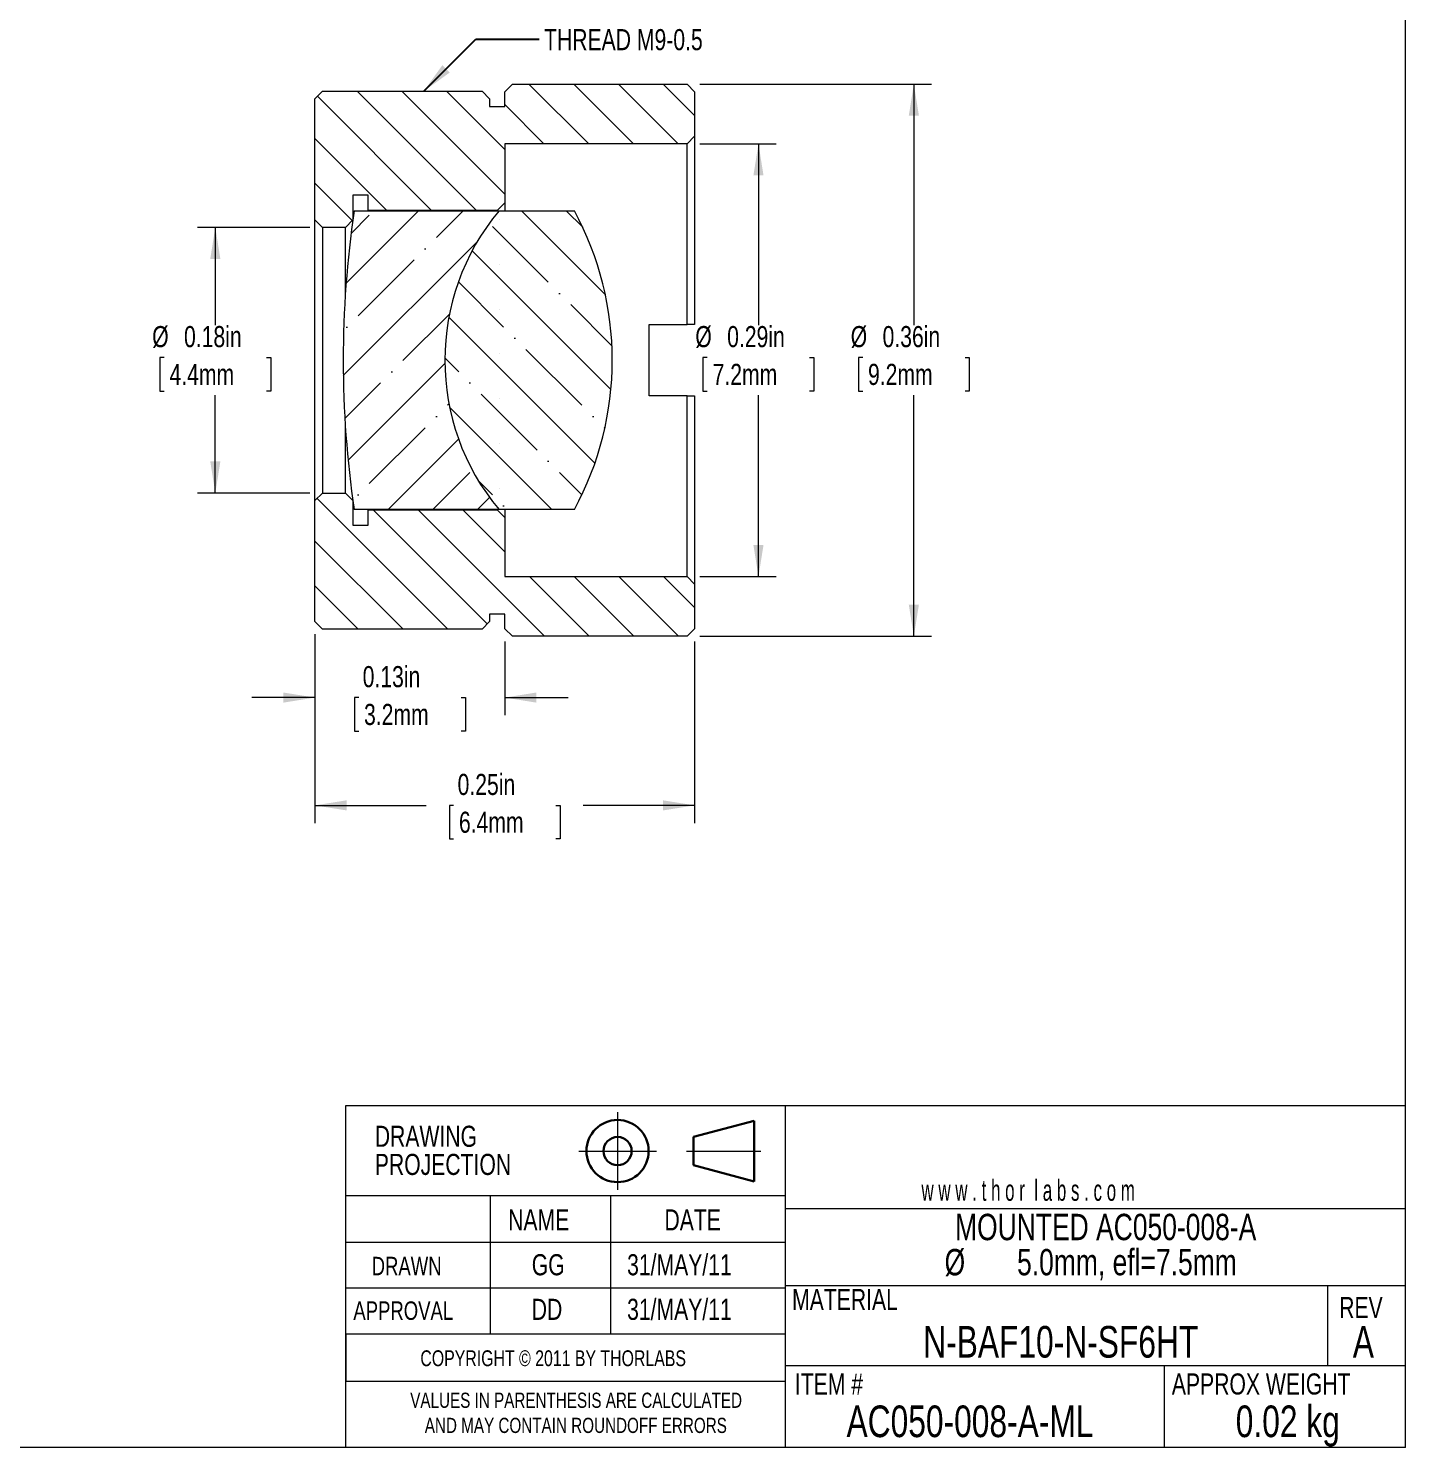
# Model space of a CAD drawing. Header units: inches. Extents: x 0.1 to 10.9, y 0 to 8.5.
# Drawn here: x 5.5 to 10.94, y 0.04 to 5.64 of the extents above; entities that cross this region are included whole.
import ezdxf

# ---------------------------------------------------------------- set-up
doc = ezdxf.new("R2010")
doc.units = ezdxf.units.IN
doc.header["$MEASUREMENT"] = 0
doc.header["$PDSIZE"] = -1
doc.linetypes.add('CENTERX2', pattern=[0.8, 0.5, -0.1, 0.1, -0.1])
doc.styles.add('SLDTEXTSTYLE0', font='TXT', dxfattribs={"width": 0.75})
doc.styles.add('SLDTEXTSTYLE2', font='TXT', dxfattribs={"width": 0.6})
doc.dimstyles.new('SLDDIMSTYLE0', dxfattribs={"dimtxt": 0.083333, "dimasz": 0.125, "dimexe": 0, "dimexo": 0.0625, "dimgap": 0.020833, "dimtad": 0, "dimtih": 1, "dimtoh": 1, "dimlfac": 0.166667, "dimrnd": 1e-09, "dimzin": 12, "dimdsep": 46, "dimtxsty": 'SLDTEXTSTYLE0', "dimsah": 1, "dimcen": 0.09, "dimadec": 0, "dimazin": 3, "dimtfac": 1, "dimtofl": 0, "dimtmove": 0, "dimatfit": 3, "dimfxl": 1, "dimfrac": 2, "dimtolj": 1, "dimtzin": 12, "dimarcsym": 0})
doc.dimstyles.new('SLDDIMSTYLE1', dxfattribs={"dimtxt": 0.083333, "dimasz": 0.125, "dimexe": 0, "dimexo": 0.0625, "dimgap": 0.020833, "dimtad": 0, "dimtih": 1, "dimtoh": 1, "dimlfac": 0.166667, "dimrnd": 1e-09, "dimzin": 12, "dimdsep": 46, "dimtxsty": 'SLDTEXTSTYLE0', "dimsah": 1, "dimcen": 0.09, "dimadec": 0, "dimazin": 3, "dimtfac": 1, "dimtmove": 0, "dimatfit": 0, "dimfxl": 1, "dimfrac": 2, "dimtolj": 1, "dimtzin": 12, "dimarcsym": 0})
doc.dimstyles.new('SLDDIMSTYLE2', dxfattribs={"dimtxt": 0, "dimasz": 0.125, "dimexe": 0, "dimexo": 0.0625, "dimgap": 0, "dimtad": 0, "dimtih": 1, "dimtoh": 1, "dimdec": 0, "dimrnd": 1e-09, "dimzin": 0, "dimdsep": 46, "dimtxsty": 'Standard', "dimsah": 1, "dimcen": 0.09, "dimadec": 0, "dimazin": 0, "dimtfac": 0.125, "dimtdec": 0, "dimtofl": 0, "dimtmove": 0, "dimatfit": 3, "dimfxl": 1, "dimfrac": 2, "dimtolj": 1, "dimtzin": 0, "dimarcsym": 0})

# ---------------------------------------------------------------- blocks, each defined once
blk = doc.blocks.new('Third Angle Projection Block')
at = {"color": 7, "linetype": 'CENTERX2', "lineweight": 0}
for p, q in [((3.9951, 0.9376), (3.9951, 0.5538)), ((3.8033, 0.7457), (4.187, 0.7457)), ((4.3361, 0.7457), (4.7029, 0.7457))]:
    blk.add_line(p, q, dxfattribs=at)
at = {"color": 7, "linetype": 'Continuous', "lineweight": 30}
for p, q in [((4.6701, 0.8957), (4.3701, 0.8153)), ((4.6701, 0.5957), (4.6701, 0.8957)), ((4.3701, 0.8153), (4.3701, 0.6761)), ((4.3701, 0.6761), (4.6701, 0.5957))]:
    blk.add_line(p, q, dxfattribs=at)
for radius in [0.1536, 0.0696]:
    blk.add_circle((3.9951, 0.7457), radius, dxfattribs=at)
at = {"color": 7, "linetype": 'Continuous', "lineweight": 0}
blk.add_point((3.9951, 0.7457), dxfattribs=at)
blk = doc.blocks.new('SW_NOTE_1')
at = {"color": 0, "linetype": 'Continuous', "lineweight": 0, "char_height": 0.06, "attachment_point": 2, "style": 'SLDTEXTSTYLE0'}
for s, insert in [('VALUES IN PARENTHESIS ARE CALCULATED', (0.7837, 0.0773)), ('AND MAY CONTAIN ROUNDOFF ERRORS', (0.7826, -0.022))]:
    blk.add_mtext(s, dxfattribs=dict(at, insert=insert))
blk = doc.blocks.new('SW_NOTE_2')
at = {"color": 0, "linetype": 'Continuous', "lineweight": 0, "char_height": 0.08333, "attachment_point": 1, "style": 'SLDTEXTSTYLE0'}
for s, insert in [('DRAWING', (0, 0.1074)), ('PROJECTION', (0, -0.0037))]:
    blk.add_mtext(s, dxfattribs=dict(at, insert=insert))
blk = doc.blocks.new('SW_NOTE_4')
at = {"color": 0, "linetype": 'Continuous', "lineweight": 0, "attachment_point": 2, "style": 'SLDTEXTSTYLE0'}
for s, insert, char_height in [('MOUNTED AC050-008-A', (0.7731, 0.1343), 0.104167), ('5.0mm, efl=7.5mm', (0.857, -0.0046), 0.104167), ('%%c', (0.1773, -0.0046), 0.10417)]:
    blk.add_mtext(s, dxfattribs=dict(at, insert=insert, char_height=char_height))
blk = doc.blocks.new('*D7')
at = {"color": 7, "linetype": 'Continuous', "lineweight": 0}
for p, q in [((8.1555, 5.4238), (9.0716, 5.4238)), ((9.0016, 5.4238), (9.0016, 4.4713)), ((8.7994, 4.3433), (8.7825, 4.3433)), ((8.7825, 4.3433), (8.7825, 4.2109)), ((9.2039, 4.3433), (9.2208, 4.3433)), ((9.2208, 4.3433), (9.2208, 4.2109)), ((8.7825, 4.2109), (8.7994, 4.2109)), ((9.2208, 4.2109), (9.2039, 4.2109)), ((9.0016, 3.2416), (9.0016, 4.194)), ((8.1555, 3.2416), (9.0716, 3.2416))]:
    blk.add_line(p, q, dxfattribs=at)
for points in [[(9.0016, 5.4238), (8.9816, 5.2988), (9.0216, 5.2988)], [(9.0016, 3.2416), (9.0216, 3.3666), (8.9816, 3.3666)]]:
    blk.add_solid(points, dxfattribs=at)
at = {"color": 7, "linetype": 'Continuous', "lineweight": 0, "char_height": 0.08333, "attachment_point": 1, "style": 'SLDTEXTSTYLE0'}
for s, insert in [('%%c', (8.7522, 4.4676, 0.5692)), ('0.36in', (8.878, 4.4676, 0.5692)), ('9.2mm', (8.8205, 4.3183, 0.5692))]:
    blk.add_mtext(s, dxfattribs=dict(at, insert=insert))
blk = doc.blocks.new('*D8')
at = {"color": 7, "linetype": 'Continuous', "lineweight": 0}
for p, q in [((6.6355, 3.2497), (6.6355, 2.5035)), ((8.1355, 3.2216), (8.1355, 2.5035)), ((6.6355, 2.5735), (7.0754, 2.5735)), ((7.1833, 2.5735), (7.1664, 2.5735)), ((7.1664, 2.5735), (7.1664, 2.4411)), ((7.5877, 2.5735), (7.6046, 2.5735)), ((7.6046, 2.5735), (7.6046, 2.4411)), ((8.1355, 2.5735), (7.6956, 2.5735)), ((7.1664, 2.4411), (7.1833, 2.4411)), ((7.6046, 2.4411), (7.5877, 2.4411))]:
    blk.add_line(p, q, dxfattribs=at)
for points in [[(6.6355, 2.5735), (6.7605, 2.5535), (6.7605, 2.5935)], [(8.1355, 2.5735), (8.0105, 2.5935), (8.0105, 2.5535)]]:
    blk.add_solid(points, dxfattribs=at)
at = {"color": 7, "linetype": 'Continuous', "lineweight": 0, "char_height": 0.08333, "attachment_point": 1, "style": 'SLDTEXTSTYLE0'}
for s, insert in [('0.25in', (7.199, 2.6979, 0.5692)), ('6.4mm', (7.2044, 2.5486, 0.5692))]:
    blk.add_mtext(s, dxfattribs=dict(at, insert=insert))
blk = doc.blocks.new('*D9')
at = {"color": 7, "linetype": 'Continuous', "lineweight": 0}
for p, q in [((6.6355, 3.2497), (6.6355, 2.9295)), ((7.3855, 3.2216), (7.3855, 2.9295)), ((6.6355, 2.9995), (6.3855, 2.9995)), ((6.8083, 2.9995), (6.7914, 2.9995)), ((6.7914, 2.9995), (6.7914, 2.8671)), ((7.2127, 2.9995), (7.2296, 2.9995)), ((7.2296, 2.9995), (7.2296, 2.8671)), ((7.3855, 2.9995), (7.6355, 2.9995)), ((6.7914, 2.8671), (6.8083, 2.8671)), ((7.2296, 2.8671), (7.2127, 2.8671))]:
    blk.add_line(p, q, dxfattribs=at)
for points in [[(6.6355, 2.9995), (6.5105, 3.0195), (6.5105, 2.9795)], [(7.3855, 2.9995), (7.5105, 2.9795), (7.5105, 3.0195)]]:
    blk.add_solid(points, dxfattribs=at)
at = {"color": 7, "linetype": 'Continuous', "lineweight": 0, "char_height": 0.08333, "attachment_point": 1, "style": 'SLDTEXTSTYLE0'}
for s, insert in [('0.13in', (6.824, 3.1239, 0.5692)), ('3.2mm', (6.8294, 2.9745, 0.5692))]:
    blk.add_mtext(s, dxfattribs=dict(at, insert=insert))
blk = doc.blocks.new('*D10')
at = {"color": 7, "linetype": 'Continuous', "lineweight": 0}
for p, q in [((6.6155, 4.8577), (6.1718, 4.8577)), ((6.2418, 4.8577), (6.2418, 4.4713)), ((6.0396, 4.3433), (6.0227, 4.3433)), ((6.0227, 4.3433), (6.0227, 4.2109)), ((6.444, 4.3433), (6.4609, 4.3433)), ((6.4609, 4.3433), (6.4609, 4.2109)), ((6.0227, 4.2109), (6.0396, 4.2109)), ((6.4609, 4.2109), (6.444, 4.2109)), ((6.2418, 3.8077), (6.2418, 4.194)), ((6.6155, 3.8077), (6.1718, 3.8077))]:
    blk.add_line(p, q, dxfattribs=at)
for points in [[(6.2418, 4.8577), (6.2218, 4.7327), (6.2618, 4.7327)], [(6.2418, 3.8077), (6.2618, 3.9327), (6.2218, 3.9327)]]:
    blk.add_solid(points, dxfattribs=at)
at = {"color": 7, "linetype": 'Continuous', "lineweight": 0, "char_height": 0.08333, "attachment_point": 1, "style": 'SLDTEXTSTYLE0'}
for s, insert in [('%%c', (5.9924, 4.4676, 0.5692)), ('0.18in', (6.1182, 4.4676, 0.5692)), ('4.4mm', (6.0607, 4.3183, 0.5692))]:
    blk.add_mtext(s, dxfattribs=dict(at, insert=insert))
blk = doc.blocks.new('*D11')
at = {"color": 7, "linetype": 'Continuous', "lineweight": 0}
for p, q in [((8.1555, 5.1877), (8.4577, 5.1877)), ((8.3877, 5.1877), (8.3877, 4.4713)), ((8.1854, 4.3433), (8.1685, 4.3433)), ((8.1685, 4.3433), (8.1685, 4.2109)), ((8.5899, 4.3433), (8.6068, 4.3433)), ((8.6068, 4.3433), (8.6068, 4.2109)), ((8.1685, 4.2109), (8.1854, 4.2109)), ((8.6068, 4.2109), (8.5899, 4.2109)), ((8.3877, 3.4777), (8.3877, 4.194)), ((8.1555, 3.4777), (8.4577, 3.4777))]:
    blk.add_line(p, q, dxfattribs=at)
for points in [[(8.3877, 5.1877), (8.3677, 5.0627), (8.4077, 5.0627)], [(8.3877, 3.4777), (8.4077, 3.6027), (8.3677, 3.6027)]]:
    blk.add_solid(points, dxfattribs=at)
at = {"color": 7, "linetype": 'Continuous', "lineweight": 0, "char_height": 0.08333, "attachment_point": 1, "style": 'SLDTEXTSTYLE0'}
for s, insert in [('%%c', (8.1383, 4.4676, 0.5692)), ('0.29in', (8.264, 4.4676, 0.5692)), ('7.2mm', (8.2066, 4.3183, 0.5692))]:
    blk.add_mtext(s, dxfattribs=dict(at, insert=insert))

msp = doc.modelspace()

# ---------------------------------------------------------------- hatches: boundary and pattern name
at = {"linetype": 'Continuous', "lineweight": 0}
h = msp.add_hatch(dxfattribs=at)
h.set_pattern_fill('ANSI31', angle=90, style=0)
h.paths.add_polyline_path([(7.2955, 5.3956), (6.6655, 5.3956), (6.6355, 5.3656), (6.6355, 4.8877), (6.6655, 4.8577), (6.7555, 4.8577), (6.7855, 4.8877), (6.7855, 4.9846), (6.8455, 4.9846), (6.8455, 4.9246), (7.3555, 4.9246), (7.3855, 4.9546), (7.3855, 5.1877), (8.1055, 5.1877), (8.1355, 5.2177), (8.1355, 5.3938), (8.1055, 5.4238), (7.8436, 5.4238), (7.6722, 5.4238), (7.4155, 5.4238), (7.3855, 5.3938), (7.3855, 5.3356), (7.3255, 5.3356), (7.3255, 5.3656)], flags=0)
h = msp.add_hatch(dxfattribs=at)
h.set_pattern_fill('ANSI35', style=0)
edge = h.paths.add_edge_path(flags=0)
edge.add_arc((10.777, 4.3327), 4.0299, 171.5734, 188.4266)
edge.add_line((6.7906, 3.7421), (7.3628, 3.7421))
edge.add_arc((8.0699, 4.3327), 0.9213, 140.1317, 219.8683, ccw=False)
edge.add_line((7.3628, 4.9232), (6.7906, 4.9232))
h = msp.add_hatch(dxfattribs=at)
h.set_pattern_fill('ANSI35', angle=90, style=0)
edge = h.paths.add_edge_path(flags=0)
edge.add_line((7.6605, 4.9232), (7.3628, 4.9232))
edge.add_arc((8.0699, 4.3327), 0.9213, 140.1317, 219.8683)
edge.add_line((7.3628, 3.7421), (7.6605, 3.7421))
edge.add_arc((6.5699, 4.3327), 1.2402, 331.5631, 388.4369)
h = msp.add_hatch(dxfattribs=at)
h.set_pattern_fill('ANSI31', angle=90, style=0)
h.paths.add_polyline_path([(6.6655, 3.2697), (7.2955, 3.2697), (7.3255, 3.2997), (7.3255, 3.3297), (7.3855, 3.3297), (7.3855, 3.2716), (7.4155, 3.2416), (7.6105, 3.2416), (7.6874, 3.2416), (7.7747, 3.2416), (7.8872, 3.2416), (8.1055, 3.2416), (8.1355, 3.2716), (8.1355, 3.4477), (8.1055, 3.4777), (7.3855, 3.4777), (7.3855, 3.7108), (7.3555, 3.7408), (6.8455, 3.7408), (6.8455, 3.6808), (6.7855, 3.6808), (6.7855, 3.7777), (6.7555, 3.8077), (6.6655, 3.8077), (6.6355, 3.7777), (6.6355, 3.2997)], flags=0)

# ---------------------------------------------------------------- linework, layer by layer
at = {"color": 7, "linetype": 'Continuous', "lineweight": 0}
for p, q in [((10.9445, 0.0356), (10.9445, 8.4506)), ((6.6655, 5.3956), (6.6355, 5.3656)), ((6.6655, 5.3956), (7.2955, 5.3956)), ((7.3255, 5.3656), (7.2955, 5.3956)), ((7.4155, 5.4238), (7.3855, 5.3938)), ((7.3855, 5.3356), (7.3855, 5.3938)), ((7.4155, 5.4238), (7.6722, 5.4238)), ((7.6722, 5.4238), (7.8436, 5.4238)), ((7.8436, 5.4238), (8.1055, 5.4238)), ((8.1355, 5.3938), (8.1055, 5.4238)), ((8.1355, 5.3938), (8.1355, 5.2177)), ((6.6355, 4.8877), (6.6355, 5.3656)), ((7.3255, 5.3656), (7.3255, 5.3356)), ((7.3255, 5.3356), (7.3855, 5.3356)), ((8.1055, 5.1877), (8.1355, 5.2177)), ((8.1355, 5.2177), (8.1355, 4.4737)), ((8.1055, 5.1877), (7.3855, 5.1877)), ((7.3855, 5.1877), (7.3855, 4.9546)), ((8.1055, 4.4737), (8.1055, 5.1877)), ((6.8455, 4.9846), (6.7855, 4.9846)), ((6.7855, 4.9846), (6.7855, 4.8877)), ((6.8455, 4.9246), (6.8455, 4.9846)), ((7.3555, 4.9246), (7.3855, 4.9546)), ((7.3855, 4.9546), (7.3855, 4.9232)), ((6.6355, 4.8877), (6.6655, 4.8577)), ((6.6355, 3.7777), (6.6355, 4.8877)), ((6.7555, 4.8577), (6.7855, 4.8877)), ((6.7906, 4.9232), (7.3628, 4.9232)), ((7.3555, 4.9246), (6.8455, 4.9246)), ((6.8455, 4.9232), (6.8455, 4.9246)), ((7.3555, 4.9232), (7.3555, 4.9246)), ((7.3628, 4.9232), (7.6605, 4.9232)), ((6.6655, 4.8577), (6.6655, 3.8077)), ((6.7555, 4.8577), (6.6655, 4.8577)), ((6.7555, 4.5927), (6.7555, 4.8577)), ((7.9555, 4.4737), (8.1055, 4.4737)), ((7.9555, 4.1917), (7.9555, 4.4737)), ((8.1055, 4.1917), (7.9555, 4.1917)), ((8.1055, 3.4777), (8.1055, 4.1917)), ((8.1355, 4.1917), (8.1355, 3.4477)), ((6.7555, 3.8077), (6.7555, 4.0726)), ((6.6655, 3.8077), (6.6355, 3.7777)), ((6.6355, 3.2997), (6.6355, 3.7777)), ((6.6655, 3.8077), (6.7555, 3.8077)), ((6.7855, 3.7777), (6.7555, 3.8077)), ((6.7855, 3.7777), (6.7855, 3.6808)), ((7.3628, 3.7421), (6.7906, 3.7421)), ((6.8455, 3.7408), (6.8455, 3.7421)), ((6.8455, 3.6808), (6.8455, 3.7408)), ((6.8455, 3.7408), (7.3555, 3.7408)), ((7.3555, 3.7408), (7.3555, 3.7421)), ((7.3855, 3.7108), (7.3555, 3.7408)), ((7.6605, 3.7421), (7.3628, 3.7421)), ((7.3855, 3.7421), (7.3855, 3.7108)), ((7.3855, 3.7108), (7.3855, 3.4777)), ((6.7855, 3.6808), (6.8455, 3.6808)), ((7.3855, 3.4777), (8.1055, 3.4777)), ((8.1355, 3.4477), (8.1055, 3.4777)), ((8.1355, 3.4477), (8.1355, 3.2716)), ((7.3855, 3.3297), (7.3255, 3.3297)), ((7.3255, 3.3297), (7.3255, 3.2997)), ((7.3855, 3.2716), (7.3855, 3.3297)), ((6.6355, 3.2997), (6.6655, 3.2697)), ((7.2955, 3.2697), (6.6655, 3.2697)), ((7.2955, 3.2697), (7.3255, 3.2997)), ((7.3855, 3.2716), (7.4155, 3.2416)), ((8.1055, 3.2416), (8.1355, 3.2716)), ((7.6105, 3.2416), (7.4155, 3.2416)), ((7.6874, 3.2416), (7.6105, 3.2416)), ((7.7747, 3.2416), (7.6874, 3.2416)), ((7.8872, 3.2416), (7.7747, 3.2416)), ((8.1055, 3.2416), (7.8872, 3.2416)), ((10.9445, 1.3874), (10.9445, 1.9698)), ((6.7572, 0.2977), (6.7572, 1.3874)), ((6.7572, 1.3874), (8.4938, 1.3874)), ((8.4938, 1.3874), (8.4938, 0.0356)), ((8.4938, 1.3874), (10.9445, 1.3874)), ((6.7572, 0.4841), (6.7572, 1.0302)), ((6.7572, 0.0356), (6.7572, 1.0302)), ((8.4938, 1.0302), (6.7572, 1.0302)), ((7.3281, 1.0302), (7.3281, 0.4841)), ((7.8037, 1.0302), (7.8037, 0.4841)), ((8.4938, 0.98), (10.9445, 0.98)), ((8.4938, 0.846), (6.7572, 0.846)), ((8.4938, 0.6756), (10.9445, 0.6756)), ((10.6365, 0.6756), (10.6365, 0.3599)), ((8.4938, 0.6662), (6.7572, 0.6662)), ((8.4938, 0.4841), (6.7572, 0.4841)), ((6.7572, 0.4841), (6.7572, 0.2977)), ((8.4938, 0.3599), (10.9445, 0.3599)), ((9.9901, 0.3599), (9.9901, 0.0356)), ((6.7572, 0.2977), (8.4938, 0.2977)), ((10.9445, 0.0356), (0.0622, 0.0356))]:
    msp.add_line(p, q, dxfattribs=at)
for centre, radius, start, end in [((10.777, 4.3327), 4.0299, 171.5734, 188.4266), ((8.0699, 4.3327), 0.9213, 140.1317, 219.8683), ((6.5699, 4.3327), 1.2402, 331.5631, 28.4369)]:
    msp.add_arc(centre, radius, start, end, dxfattribs=at)
for points in [[(8.1355, 4.4737), (8.1255, 4.4737), (8.1155, 4.4737), (8.1055, 4.4737)], [(8.1055, 4.1917), (8.1155, 4.1917), (8.1255, 4.1917), (8.1355, 4.1917)]]:
    msp.add_open_spline(points, degree=3, dxfattribs=at)

# ---------------------------------------------------------------- block references
at = {"color": 7, "linetype": 'Continuous', "xscale": 0.8, "yscale": 0.8, "zscale": 0.8}
msp.add_blockref('Third Angle Projection Block', (4.6349, 0.6109), dxfattribs=at)
at = {"color": 7, "linetype": 'Continuous', "lineweight": 0}
for name, p in [('SW_NOTE_2', (6.872, 1.2001)), ('SW_NOTE_4', (8.9864, 0.8252)), ('SW_NOTE_1', (6.8836, 0.1754))]:
    msp.add_blockref(name, p, dxfattribs=at)

# ---------------------------------------------------------------- texts
for s, insert, char_height, attachment_point, style in [('THREAD M9-0.5', (7.5405, 5.6411), 0.083333, 1, 'SLDTEXTSTYLE0'), ('w w w . t h o r  l a b s . c o m', (9.0316, 1.0943), 0.083333, 1, 'SLDTEXTSTYLE2'), ('NAME', (7.3987, 0.9772), 0.08333, 1, 'SLDTEXTSTYLE0'), ('DATE', (8.0163, 0.9772), 0.08333, 1, 'SLDTEXTSTYLE0'), ('DRAWN', (6.8595, 0.7895), 0.07292, 1, 'SLDTEXTSTYLE0'), ('GG', (7.492, 0.7999), 0.08333, 1, 'SLDTEXTSTYLE0'), ('31/MAY/11', (7.8687, 0.7999), 0.08333, 1, 'SLDTEXTSTYLE0'), ('DD', (7.492, 0.6237), 0.08333, 1, 'SLDTEXTSTYLE0'), ('31/MAY/11', (7.8687, 0.6237), 0.08333, 1, 'SLDTEXTSTYLE0'), ('MATERIAL', (8.5205, 0.6624), 0.08333, 1, 'SLDTEXTSTYLE0'), ('REV', (10.682, 0.6309), 0.08333, 1, 'SLDTEXTSTYLE0'), ('APPROVAL', (6.7872, 0.6133), 0.07292, 1, 'SLDTEXTSTYLE0'), ('N-BAF10-N-SF6HT', (9.5819, 0.5162), 0.125, 2, 'SLDTEXTSTYLE0'), ('A', (10.7776, 0.5162), 0.125, 2, 'SLDTEXTSTYLE0'), ('COPYRIGHT © 2011 BY THORLABS', (7.0519, 0.42), 0.0625, 1, 'SLDTEXTSTYLE0'), ('ITEM #', (8.5315, 0.3287), 0.08333, 1, 'SLDTEXTSTYLE0'), ('APPROX WEIGHT', (10.0209, 0.3287), 0.083333, 1, 'SLDTEXTSTYLE0'), ('AC050-008-A-ML', (9.2234, 0.202), 0.125, 2, 'SLDTEXTSTYLE0'), ('0.02 kg', (10.479, 0.202), 0.125, 2, 'SLDTEXTSTYLE0')]:
    msp.add_mtext(s, dxfattribs=dict(at, insert=insert, char_height=char_height, attachment_point=attachment_point, style=style))

# ---------------------------------------------------------------- dimensions: what is measured, and where the dimension line sits
for base, p1, p2, picture, middle in [((9.0016, 3.2416), (8.1055, 5.4238), (8.1055, 3.2416), '*D7', (9.0016, 4.3327)), ((8.3876519337, 3.4776519337), (8.1054972376, 5.1876519337), (8.1054972376, 3.4776519337), '*D11', (8.3876519337, 4.3326519337)), ((6.2417964502, 4.8576519337), (6.6654972376, 3.8076519337), (6.6654972376, 4.8576519337), '*D10', (6.2417964502, 4.3326519337))]:
    dim = msp.add_linear_dim(base=base, p1=p1, p2=p2, angle=90, text='%%c<>', dimstyle='SLDDIMSTYLE0', dxfattribs=at)
    dim.commit()
    dim.dimension.update_dxf_attribs({"geometry": picture, "text_midpoint": middle, "dimtype": 160})
for base, p1, p2, dimstyle, picture, middle in [((6.6354972376, 2.9995318003), (7.3854972376, 3.2715519337), (6.6354972376, 3.2996598077), 'SLDDIMSTYLE1', '*D9', (7.0104972376, 2.9995318003)), ((6.6355, 2.5735), (8.1355, 3.2716), (6.6355, 3.2997), 'SLDDIMSTYLE0', '*D8', (7.3855, 2.5735))]:
    dim = msp.add_linear_dim(base=base, p1=p1, p2=p2, dimstyle=dimstyle, dxfattribs=at)
    dim.commit()
    dim.dimension.update_dxf_attribs({"geometry": picture, "text_midpoint": middle, "dimtype": 160})

# ---------------------------------------------------------------- leaders
msp.add_leader([(7.0652, 5.3956), (7.2707, 5.6015), (7.5207, 5.6015)], dimstyle='SLDDIMSTYLE2', dxfattribs=at)

doc.saveas('drawing.dxf')
